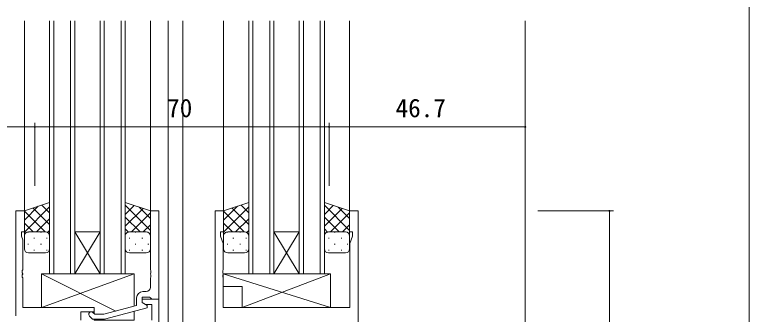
# Model space of a CAD drawing. Units: millimetres, scale not verified. Extents: x -567 to 567, y -403 to 403.
# Drawn here: x -470.8 to -296, y -95.2 to -23.8 of the extents above; entities that cross this region are included whole.
import ezdxf
from ezdxf.enums import TextEntityAlignment as Align

# ---------------------------------------------------------------- set-up
doc = ezdxf.new("R2010")
doc.units = ezdxf.units.MM
doc.header["$LTSCALE"] = 2
for name, color, linetype, lineweight in [('0-1_USER1', 6, 'Continuous', 9), ('0-2_YKK_ZWAK', 2, 'Continuous', 9), ('0-3_YKK_11', 4, 'Continuous', 9), ('0-4_YKK_12', 7, 'Continuous', 9)]:
    doc.layers.add(name, color=color, linetype=linetype, lineweight=lineweight)
doc.styles.add('ＭＳ ゴシック', font='')
doc.styles.get('ＭＳ ゴシック').set_extended_font_data('MS Gothic')

msp = doc.modelspace()

# ---------------------------------------------------------------- linework, layer by layer
at = {"layer": '0-1_USER1'}
for p, q in [((-296.029, 226.472), (-296.029, -159.528)), ((-466.029, -64.577), (-466.029, -49.528)), ((-466.029, -64.577), (-466.029, -49.528)), ((-466.029, -50.528), (-396.029, -50.528)), ((-396.029, -64.577), (-396.029, -49.528)), ((-396.029, -54.106), (-396.029, -49.528)), ((-396.029, -50.528), (-349.329, -50.528)), ((-346.329, -70.528), (-328.329, -70.528)), ((-329.329, -166.528), (-329.329, -70.528))]:
    msp.add_line(p, q, dxfattribs=at)
msp.add_lwpolyline([(-466.029, -50.528), (-472.729, -50.528), (-487.629, -50.528)], dxfattribs=at)
for centre, start, end in [((-466.029, -50.528), 0, 180), ((-466.029, -50.528), 0, 180), ((-466.029, -50.528), 180, 0), ((-466.029, -50.528), 180, 0), ((-396.029, -50.528), 0, 180), ((-396.029, -50.528), 0, 180), ((-396.029, -50.528), 180, 0), ((-396.029, -50.528), 180, 0), ((-349.329, -50.528), 0, 180), ((-349.329, -50.528), 180, 0), ((-329.329, -70.528), 90, 270), ((-329.329, -70.528), 270, 90)]:
    msp.add_arc(centre, 0.106, start, end, dxfattribs=at)
at = {"layer": '0-2_YKK_ZWAK'}
for p, q in [((-468.53, -25.278), (-468.53, -71.024)), ((-462.529, -85.528), (-462.529, -25.278)), ((-461.529, -25.278), (-461.529, -85.528)), ((-457.529, -85.528), (-457.529, -25.278)), ((-450.529, -85.528), (-450.529, -25.278)), ((-449.529, -25.278), (-449.529, -85.528)), ((-445.529, -85.528), (-445.529, -25.278)), ((-438.529, -25.278), (-438.529, -71.014)), ((-434.33, -25.278), (-434.33, -161.528)), ((-430.829, -25.278), (-430.829, -161.528)), ((-421.129, -25.278), (-421.129, -71.028)), ((-415.129, -85.528), (-415.129, -25.278)), ((-414.129, -25.278), (-414.129, -85.528)), ((-410.129, -85.528), (-410.129, -25.278)), ((-403.129, -85.528), (-403.129, -25.278)), ((-402.129, -25.278), (-402.129, -85.528)), ((-398.129, -85.528), (-398.129, -25.278)), ((-391.129, -25.278), (-391.129, -71.028)), ((-349.329, -25.278), (-349.329, -112.528)), ((-456.529, -75.528), (-450.529, -75.528)), ((-456.529, -85.528), (-450.529, -75.528)), ((-450.529, -85.528), (-456.529, -75.528)), ((-409.129, -75.528), (-403.129, -75.528)), ((-409.129, -85.528), (-403.129, -75.528)), ((-403.129, -85.528), (-409.129, -75.528)), ((-456.529, -85.528), (-450.529, -85.528)), ((-409.129, -85.528), (-403.129, -85.528))]:
    msp.add_line(p, q, dxfattribs=at)
for points in [[(-456.529, -25.278), (-456.529, -85.528), (-462.529, -85.528)], [(-444.529, -25.278), (-444.529, -85.528), (-450.529, -85.528)], [(-409.129, -25.278), (-409.129, -85.528), (-415.129, -85.528)], [(-397.129, -25.278), (-397.129, -85.528), (-403.129, -85.528)]]:
    msp.add_lwpolyline(points, dxfattribs=at)
at = {"layer": '0-3_YKK_11'}
for p, q in [((-468.529, -72.731), (-465.224, -69.426)), ((-468.529, -75.56), (-462.529, -69.56)), ((-462.529, -73.78), (-466.468, -69.841)), ((-462.529, -70.951), (-464.347, -69.134)), ((-438.529, -75.16), (-444.529, -69.16)), ((-444.529, -71.351), (-442.412, -69.234)), ((-438.529, -72.331), (-441.234, -69.626)), ((-421.129, -72.732), (-417.824, -69.426)), ((-421.129, -75.56), (-415.129, -69.56)), ((-415.129, -73.78), (-419.068, -69.841)), ((-415.129, -70.951), (-416.947, -69.134)), ((-391.129, -75.16), (-397.129, -69.16)), ((-397.129, -71.351), (-395.012, -69.234)), ((-391.129, -72.332), (-393.834, -69.626)), ((-463.609, -75.528), (-468.529, -70.608)), ((-444.529, -74.18), (-440.291, -69.941)), ((-443.05, -75.528), (-438.529, -71.008)), ((-416.209, -75.528), (-421.129, -70.608)), ((-397.129, -74.18), (-392.891, -69.941)), ((-395.65, -75.528), (-391.129, -71.008)), ((-465.669, -75.528), (-462.529, -72.388)), ((-440.99, -75.528), (-444.529, -71.988)), ((-418.269, -75.528), (-415.129, -72.388)), ((-393.59, -75.528), (-397.129, -71.988)), ((-466.438, -75.528), (-468.529, -73.436)), ((-443.785, -75.561), (-444.529, -74.817)), ((-440.221, -75.528), (-438.529, -73.836)), ((-419.038, -75.528), (-421.129, -73.436)), ((-396.385, -75.561), (-397.129, -74.817)), ((-392.821, -75.528), (-391.129, -73.836)), ((-468.501, -76.293), (-468.529, -76.265)), ((-468.529, -79.528), (-468.529, -76.528)), ((-467.709, -75.618), (-467.509, -75.618)), ((-467.529, -75.528), (-463.529, -75.528)), ((-467.529, -75.528), (-463.529, -75.528)), ((-464.679, -75.618), (-464.479, -75.618)), ((-462.995, -75.683), (-462.529, -75.217)), ((-462.529, -76.528), (-462.529, -79.528)), ((-444.529, -76.528), (-444.529, -79.528)), ((-439.529, -75.528), (-443.529, -75.528)), ((-439.529, -75.528), (-443.529, -75.528)), ((-441.979, -75.618), (-442.179, -75.618)), ((-439.115, -75.618), (-439.149, -75.618)), ((-438.529, -79.528), (-438.529, -76.528)), ((-421.101, -76.293), (-421.129, -76.265)), ((-421.129, -79.528), (-421.129, -76.528)), ((-420.309, -75.618), (-420.109, -75.618)), ((-420.129, -75.528), (-416.129, -75.528)), ((-420.129, -75.528), (-416.129, -75.528)), ((-417.279, -75.618), (-417.079, -75.618)), ((-415.595, -75.683), (-415.129, -75.217)), ((-415.129, -76.528), (-415.129, -79.528)), ((-397.129, -76.528), (-397.129, -79.528)), ((-392.129, -75.528), (-396.129, -75.528)), ((-392.129, -75.528), (-396.129, -75.528)), ((-394.579, -75.618), (-394.779, -75.618)), ((-391.715, -75.618), (-391.749, -75.618)), ((-391.129, -79.528), (-391.129, -76.528)), ((-467.709, -78.448), (-467.509, -78.448)), ((-466.294, -77.033), (-466.094, -77.033)), ((-464.679, -78.448), (-464.479, -78.448)), ((-463.264, -77.033), (-463.064, -77.033)), ((-443.394, -77.033), (-443.594, -77.033)), ((-441.979, -78.448), (-442.179, -78.448)), ((-440.364, -77.033), (-440.564, -77.033)), ((-438.949, -78.448), (-439.149, -78.448)), ((-420.309, -78.448), (-420.109, -78.448)), ((-418.894, -77.033), (-418.694, -77.033)), ((-417.279, -78.448), (-417.079, -78.448)), ((-415.864, -77.033), (-415.664, -77.033)), ((-395.994, -77.033), (-396.194, -77.033)), ((-394.579, -78.448), (-394.779, -78.448)), ((-392.964, -77.033), (-393.164, -77.033)), ((-391.549, -78.448), (-391.749, -78.448)), ((-466.294, -79.863), (-466.094, -79.863)), ((-463.264, -79.863), (-463.064, -79.863)), ((-443.394, -79.863), (-443.594, -79.863)), ((-440.364, -79.863), (-440.564, -79.863)), ((-418.894, -79.863), (-418.694, -79.863)), ((-415.864, -79.863), (-415.664, -79.863)), ((-395.994, -79.863), (-396.194, -79.863)), ((-392.964, -79.863), (-393.164, -79.863)), ((-463.529, -80.528), (-467.529, -80.528)), ((-443.529, -80.528), (-439.529, -80.528)), ((-416.129, -80.528), (-420.129, -80.528)), ((-396.129, -80.528), (-392.129, -80.528)), ((-446.751, -94.367), (-464.43, -85.528)), ((-395.704, -85.529), (-421.199, -85.529)), ((-421.199, -85.529), (-421.199, -88.529)), ((-395.704, -93.528), (-421.199, -85.529)), ((-416.704, -93.528), (-395.704, -85.529)), ((-395.704, -85.529), (-395.704, -93.528)), ((-416.704, -88.529), (-421.199, -88.529)), ((-416.704, -88.529), (-416.704, -93.528)), ((-395.704, -93.528), (-416.704, -93.528))]:
    msp.add_line(p, q, dxfattribs=at)
for points in [[(-462.529, -76.528), (-462.529, -68.528), (-468.529, -70.528), (-468.529, -76.528)], [(-444.529, -76.528), (-444.529, -68.528), (-438.529, -70.528), (-438.529, -76.528)], [(-415.129, -76.528), (-415.129, -68.528), (-421.129, -70.528), (-421.129, -76.528)], [(-397.129, -76.528), (-397.129, -68.528), (-391.129, -70.528), (-391.129, -76.528)], [(-464.43, -93.528), (-464.43, -85.528), (-442.43, -85.528), (-442.43, -93.209)], [(-451.93, -94.98), (-451.93, -93.528), (-464.43, -93.528), (-442.43, -85.528)], [(-442.43, -94.452), (-442.43, -96.528), (-451.93, -96.528), (-451.93, -96.328)]]:
    msp.add_lwpolyline(points, dxfattribs=at)
for centre, start, end in [((-467.529, -76.528), 89.9999, 179.9999), ((-467.529, -76.528), 89.9999, 179.9999), ((-463.529, -76.528), 359.9999, 89.9999), ((-463.529, -76.528), 359.9999, 89.9999), ((-443.529, -76.528), 90.0001, 180.0001), ((-443.529, -76.528), 90.0001, 180.0001), ((-439.529, -76.528), 0.0001, 90.0001), ((-439.529, -76.528), 0.0001, 90.0001), ((-420.129, -76.528), 89.9999, 179.9999), ((-420.129, -76.528), 89.9999, 179.9999), ((-416.129, -76.528), 359.9999, 89.9999), ((-416.129, -76.528), 359.9999, 89.9999), ((-396.129, -76.528), 90.0001, 180.0001), ((-396.129, -76.528), 90.0001, 180.0001), ((-392.129, -76.528), 0.0001, 90.0001), ((-392.129, -76.528), 0.0001, 90.0001), ((-467.529, -79.528), 179.9999, 269.9999), ((-463.529, -79.528), 269.9999, 359.9999), ((-443.529, -79.528), 180.0001, 270.0001), ((-439.529, -79.528), 270.0001, 0.0001), ((-420.129, -79.528), 179.9999, 269.9999), ((-416.129, -79.528), 269.9999, 359.9999), ((-396.129, -79.528), 180.0001, 270.0001), ((-392.129, -79.528), 270.0001, 0.0001)]:
    msp.add_arc(centre, 1, start, end, dxfattribs=at)
at = {"layer": '0-4_YKK_12'}
msp.add_line((-439.53, -89.728), (-440.33, -89.728), dxfattribs=at)
for points in [[(-455.1, -96.528), (-455.1, -94.528), (-451.93, -94.528), (-451.93, -93.528), (-468.9, -93.528), (-468.9, -86.486), (-469.02, -86.303), (-469.02, -85.753), (-468.9, -85.57), (-468.9, -85.486), (-469.02, -85.303), (-469.02, -84.753), (-468.9, -84.57), (-468.9, -77.439), (-469.23, -76.533), (-469.23, -75.528), (-468.53, -75.528), (-468.53, -70.528), (-470.53, -70.528), (-470.53, -95.528)], [(-455.1, -96.528), (-455.1, -94.528), (-451.93, -94.528), (-451.93, -93.528), (-468.9, -93.528), (-468.9, -86.486), (-469.02, -86.303), (-469.02, -85.753), (-468.9, -85.57), (-468.9, -85.486), (-469.02, -85.303), (-469.02, -84.753), (-468.9, -84.57), (-468.9, -77.439), (-469.23, -76.533), (-469.23, -75.528), (-468.53, -75.528), (-468.53, -70.528), (-470.53, -70.528), (-470.53, -95.528)], [(-436.53, -91.528), (-436.53, -70.528), (-438.53, -70.528), (-438.53, -84.57), (-438.41, -84.753), (-438.41, -85.303), (-438.53, -85.486), (-438.53, -85.57), (-438.41, -85.753), (-438.41, -86.303), (-438.53, -86.486), (-438.53, -88.728)], [(-423.129, -161.528), (-423.129, -70.528), (-421.129, -70.528), (-421.129, -75.528), (-421.829, -75.528), (-421.829, -76.528), (-421.199, -78.259), (-421.199, -84.57), (-421.319, -84.753), (-421.319, -85.303), (-421.199, -85.486), (-421.199, -85.57), (-421.319, -85.753), (-421.319, -86.303), (-421.199, -86.486), (-421.199, -93.528), (-391.059, -93.528), (-391.059, -78.259), (-390.429, -76.528), (-390.429, -75.528), (-391.129, -75.528), (-391.129, -70.528), (-389.129, -70.528), (-389.129, -112.528)], [(-423.129, -161.528), (-423.129, -70.528), (-421.129, -70.528), (-421.129, -75.528), (-421.829, -75.528), (-421.829, -76.528), (-421.199, -78.259), (-421.199, -84.57), (-421.319, -84.753), (-421.319, -85.303), (-421.199, -85.486), (-421.199, -85.57), (-421.319, -85.753), (-421.319, -86.303), (-421.199, -86.486), (-421.199, -93.528), (-391.059, -93.528), (-391.059, -78.259), (-390.429, -76.528), (-390.429, -75.528), (-391.129, -75.528), (-391.129, -70.528), (-389.129, -70.528), (-389.129, -112.528)], [(-453.054, -95.552), (-452.278, -96.328), (-449.433, -96.328), (-439.33, -93.621), (-439.33, -93.021), (-440.53, -92.328), (-440.53, -91.028), (-438.73, -91.028), (-438.53, -91.228), (-438.23, -91.528), (-436.53, -91.528)], [(-441.83, -91.228), (-441.83, -93.049), (-449.591, -95.128), (-451.781, -95.128), (-452.205, -94.704)], [(-436.53, -161.528), (-436.53, -91.528), (-440.53, -91.528), (-440.53, -92.328), (-439.664, -92.828), (-438.16, -92.828), (-438.16, -96.528)], [(-436.53, -161.528), (-436.53, -91.528), (-440.53, -91.528), (-440.53, -92.328), (-439.664, -92.828), (-438.16, -92.828), (-438.16, -96.528)]]:
    msp.add_lwpolyline(points, dxfattribs=at)
for centre, radius, start, end in [((-439.53, -88.728), 1, 270.00001, 359.99999), ((-440.33, -91.228), 1.5, 90.00001, 179.99999), ((-452.63, -95.128), 0.6, 44.99999, 225.00001)]:
    msp.add_arc(centre, radius, start, end, dxfattribs=at)

# ---------------------------------------------------------------- texts
at = {"layer": '0-1_USER1', "style": 'ＭＳ ゴシック'}
for s, p in [('70', (-434.549, -49.528)), ('46.7', (-380.199, -49.528))]:
    msp.add_text(s, height=4.399, dxfattribs=at).set_placement(p, align=Align.BOTTOM_LEFT)

doc.saveas('drawing.dxf')
